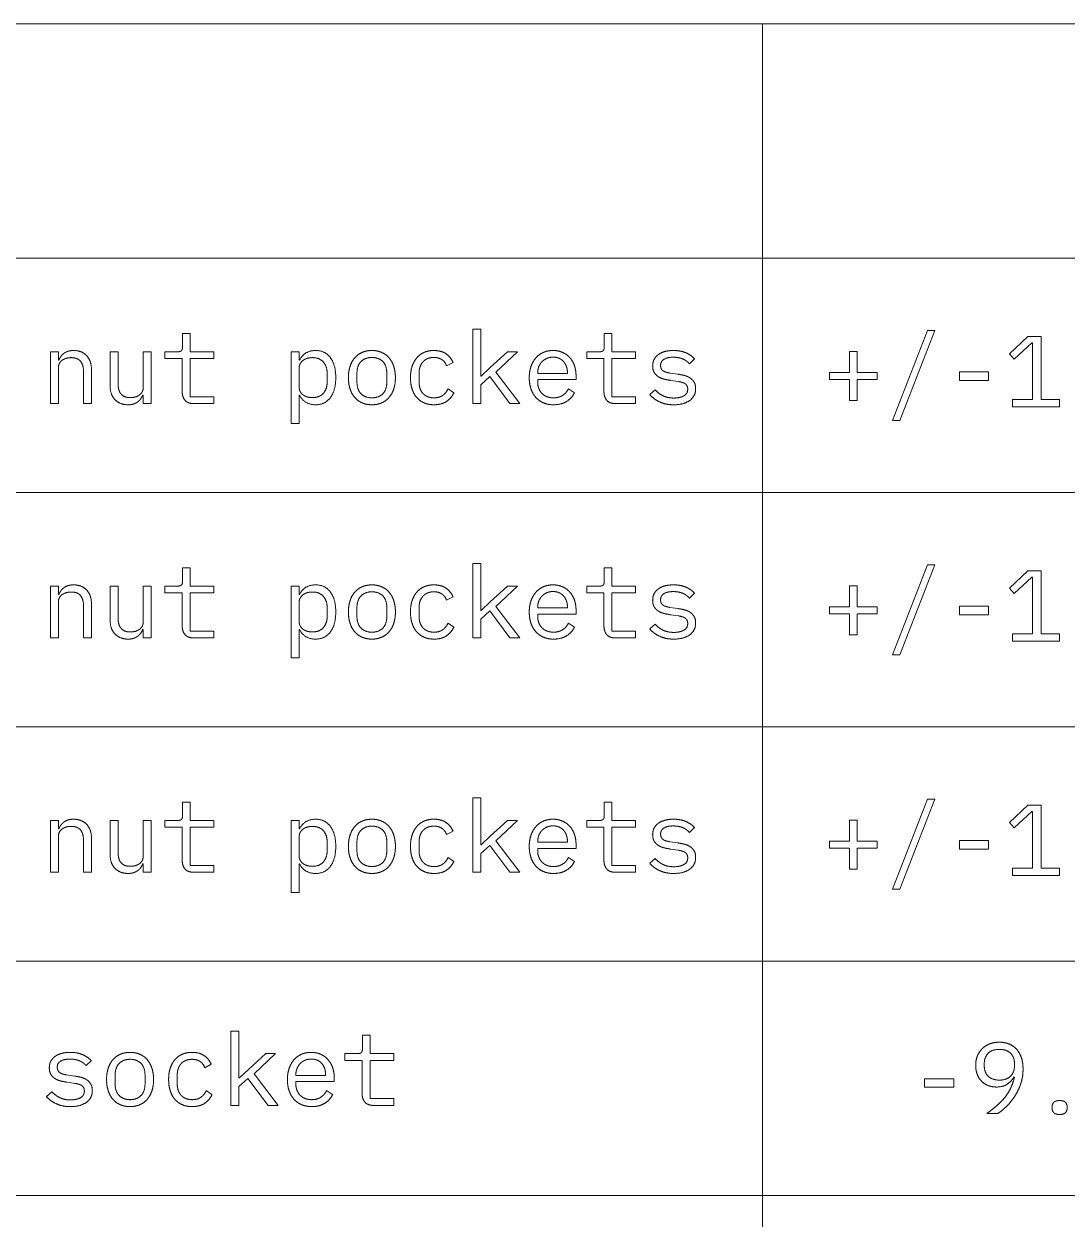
# Model space of a CAD drawing. Header units: millimetres. Extents: x 25 to 584, y 11 to 410.
# Drawn here: x 482.58 to 513.75, y 374.3 to 410 of the extents above; entities that cross this region are included whole.
import ezdxf

# ---------------------------------------------------------------- set-up
doc = ezdxf.new("R2010")
doc.units = ezdxf.units.MM
doc.layers.add('dims', color=7, linetype='Continuous', lineweight=5)

msp = doc.modelspace()

# ---------------------------------------------------------------- linework, layer by layer
at = {"layer": 'dims'}
for p, q in [((447.088, 410), (584, 410)), ((504.65, 340), (504.65, 410)), ((447.088, 403), (584, 403)), ((487.32, 400.754), (487.32, 400.349)), ((487.551, 400.754), (487.32, 400.754)), ((487.551, 400.208), (487.551, 400.754)), ((495.993, 400.88), (495.993, 398.66)), ((496.233, 400.88), (495.993, 400.88)), ((496.233, 399.479), (496.233, 400.88)), ((499.92, 400.754), (499.92, 400.349)), ((500.151, 400.754), (499.92, 400.754)), ((500.151, 400.208), (500.151, 400.754)), ((509.578, 400.847), (508.534, 398.153)), ((508.75, 398.153), (509.794, 400.847)), ((509.794, 400.847), (509.578, 400.847)), ((512.578, 400.661), (512.023, 400.142)), ((512.971, 400.661), (512.578, 400.661)), ((512.971, 398.786), (512.971, 400.661)), ((483.372, 400.208), (483.372, 398.66)), ((483.612, 400.208), (483.372, 400.208)), ((483.612, 399.956), (483.612, 400.208)), ((485.154, 400.208), (485.154, 399.215)), ((485.394, 400.208), (485.154, 400.208)), ((485.394, 399.257), (485.394, 400.208)), ((486.144, 400.208), (486.144, 399.134)), ((486.384, 400.208), (486.144, 400.208)), ((486.384, 398.66), (486.384, 400.208)), ((486.795, 400.208), (486.795, 400.004)), ((487.179, 400.208), (486.795, 400.208)), ((488.256, 400.208), (487.551, 400.208)), ((488.256, 400.004), (488.256, 400.208)), ((490.563, 400.208), (490.563, 398.06)), ((490.803, 400.208), (490.563, 400.208)), ((490.803, 399.956), (490.803, 400.208)), ((497.031, 400.208), (496.515, 399.734)), ((496.683, 399.602), (497.325, 400.208)), ((497.325, 400.208), (497.031, 400.208)), ((499.395, 400.208), (499.395, 400.004)), ((499.779, 400.208), (499.395, 400.208)), ((500.856, 400.208), (500.151, 400.208)), ((500.856, 400.004), (500.856, 400.208)), ((507.25, 400.211), (507.25, 399.584)), ((507.478, 400.211), (507.25, 400.211)), ((507.478, 399.584), (507.478, 400.211)), ((512.17, 399.983), (512.698, 400.475)), ((512.698, 400.475), (512.719, 400.475)), ((512.719, 400.475), (512.719, 398.786)), ((483.624, 399.956), (483.612, 399.956)), ((486.795, 400.004), (487.311, 400.004)), ((487.311, 400.004), (487.311, 399.014)), ((487.551, 400.004), (488.256, 400.004)), ((487.551, 398.864), (487.551, 400.004)), ((490.815, 399.956), (490.803, 399.956)), ((495.21, 399.785), (495.402, 399.887)), ((499.395, 400.004), (499.911, 400.004)), ((499.911, 400.004), (499.911, 399.014)), ((500.151, 400.004), (500.856, 400.004)), ((500.151, 398.864), (500.151, 400.004)), ((502.464, 399.848), (502.62, 399.995)), ((512.023, 400.142), (512.17, 399.983)), ((483.612, 398.66), (483.612, 399.734)), ((484.362, 399.611), (484.362, 398.66)), ((484.602, 398.66), (484.602, 399.653)), ((490.803, 399.155), (490.803, 399.713)), ((491.64, 399.566), (491.64, 399.302)), ((492.531, 399.323), (492.531, 399.545)), ((493.425, 399.545), (493.425, 399.323)), ((494.388, 399.302), (494.388, 399.566)), ((496.515, 399.734), (496.245, 399.479)), ((497.4, 398.66), (496.683, 399.602)), ((497.931, 399.554), (497.931, 399.575)), ((498.819, 399.554), (497.931, 399.554)), ((498.819, 399.587), (498.819, 399.554)), ((499.077, 399.374), (499.077, 399.488)), ((502.119, 399.536), (501.876, 399.572)), ((506.65, 399.584), (506.65, 399.38)), ((507.25, 399.584), (506.65, 399.584)), ((508.078, 399.584), (507.478, 399.584)), ((508.078, 399.38), (508.078, 399.584)), ((510.529, 399.605), (510.529, 399.353)), ((511.399, 399.605), (510.529, 399.605)), ((511.399, 399.353), (511.399, 399.605)), ((496.245, 399.479), (496.233, 399.479)), ((496.233, 399.221), (496.5, 399.464)), ((496.233, 398.66), (496.233, 399.221)), ((496.5, 399.464), (497.103, 398.66)), ((497.931, 399.374), (499.077, 399.374)), ((497.931, 399.302), (497.931, 399.374)), ((501.897, 399.353), (502.14, 399.317)), ((506.65, 399.38), (507.25, 399.38)), ((507.25, 399.38), (507.25, 398.753)), ((507.478, 399.38), (508.078, 399.38)), ((507.478, 398.753), (507.478, 399.38)), ((510.529, 399.353), (511.399, 399.353)), ((486.132, 398.912), (486.144, 398.912)), ((486.144, 398.912), (486.144, 398.66)), ((488.256, 398.864), (487.551, 398.864)), ((488.256, 398.66), (488.256, 398.864)), ((490.803, 398.912), (490.815, 398.912)), ((490.803, 398.06), (490.803, 398.912)), ((495.426, 398.984), (495.255, 399.101)), ((499.026, 398.981), (498.849, 399.101)), ((500.856, 398.864), (500.151, 398.864)), ((500.856, 398.66), (500.856, 398.864)), ((501.441, 399.068), (501.279, 398.927)), ((512.119, 398.786), (512.119, 398.567)), ((512.719, 398.786), (512.119, 398.786)), ((513.523, 398.786), (512.971, 398.786)), ((513.523, 398.567), (513.523, 398.786)), ((483.372, 398.66), (483.612, 398.66)), ((484.362, 398.66), (484.602, 398.66)), ((486.144, 398.66), (486.384, 398.66)), ((487.653, 398.66), (488.256, 398.66)), ((495.993, 398.66), (496.233, 398.66)), ((497.103, 398.66), (497.4, 398.66)), ((500.253, 398.66), (500.856, 398.66)), ((507.25, 398.753), (507.478, 398.753)), ((512.119, 398.567), (513.523, 398.567)), ((490.563, 398.06), (490.803, 398.06)), ((508.534, 398.153), (508.75, 398.153)), ((447.088, 396), (584, 396)), ((495.993, 393.88), (495.993, 391.66)), ((496.233, 393.88), (495.993, 393.88)), ((496.233, 392.479), (496.233, 393.88)), ((509.578, 393.847), (508.534, 391.153)), ((508.75, 391.153), (509.794, 393.847)), ((509.794, 393.847), (509.578, 393.847)), ((487.32, 393.754), (487.32, 393.349)), ((487.551, 393.754), (487.32, 393.754)), ((487.551, 393.208), (487.551, 393.754)), ((499.92, 393.754), (499.92, 393.349)), ((500.151, 393.754), (499.92, 393.754)), ((500.151, 393.208), (500.151, 393.754)), ((512.578, 393.661), (512.023, 393.142)), ((512.17, 392.983), (512.698, 393.475)), ((512.971, 393.661), (512.578, 393.661)), ((512.698, 393.475), (512.719, 393.475)), ((512.719, 393.475), (512.719, 391.786)), ((512.971, 391.786), (512.971, 393.661)), ((483.372, 393.208), (483.372, 391.66)), ((483.612, 393.208), (483.372, 393.208)), ((483.612, 392.956), (483.612, 393.208)), ((485.154, 393.208), (485.154, 392.215)), ((485.394, 393.208), (485.154, 393.208)), ((485.394, 392.257), (485.394, 393.208)), ((486.144, 393.208), (486.144, 392.134)), ((486.384, 393.208), (486.144, 393.208)), ((486.384, 391.66), (486.384, 393.208)), ((486.795, 393.208), (486.795, 393.004)), ((487.179, 393.208), (486.795, 393.208)), ((488.256, 393.208), (487.551, 393.208)), ((488.256, 393.004), (488.256, 393.208)), ((490.563, 393.208), (490.563, 391.06)), ((490.803, 393.208), (490.563, 393.208)), ((490.803, 392.956), (490.803, 393.208)), ((497.031, 393.208), (496.515, 392.734)), ((496.683, 392.602), (497.325, 393.208)), ((497.325, 393.208), (497.031, 393.208)), ((499.395, 393.208), (499.395, 393.004)), ((499.779, 393.208), (499.395, 393.208)), ((500.856, 393.208), (500.151, 393.208)), ((500.856, 393.004), (500.856, 393.208)), ((507.25, 393.211), (507.25, 392.584)), ((507.478, 393.211), (507.25, 393.211)), ((507.478, 392.584), (507.478, 393.211)), ((512.023, 393.142), (512.17, 392.983)), ((483.624, 392.956), (483.612, 392.956)), ((483.612, 391.66), (483.612, 392.734)), ((486.795, 393.004), (487.311, 393.004)), ((487.311, 393.004), (487.311, 392.014)), ((487.551, 393.004), (488.256, 393.004)), ((487.551, 391.864), (487.551, 393.004)), ((490.815, 392.956), (490.803, 392.956)), ((490.803, 392.155), (490.803, 392.713)), ((495.21, 392.785), (495.402, 392.887)), ((496.515, 392.734), (496.245, 392.479)), ((499.395, 393.004), (499.911, 393.004)), ((499.911, 393.004), (499.911, 392.014)), ((500.151, 393.004), (500.856, 393.004)), ((500.151, 391.864), (500.151, 393.004)), ((502.464, 392.848), (502.62, 392.995)), ((484.362, 392.611), (484.362, 391.66)), ((484.602, 391.66), (484.602, 392.653)), ((491.64, 392.566), (491.64, 392.302)), ((492.531, 392.323), (492.531, 392.545)), ((493.425, 392.545), (493.425, 392.323)), ((494.388, 392.302), (494.388, 392.566)), ((496.245, 392.479), (496.233, 392.479)), ((496.233, 392.221), (496.5, 392.464)), ((496.5, 392.464), (497.103, 391.66)), ((497.4, 391.66), (496.683, 392.602)), ((497.931, 392.554), (497.931, 392.575)), ((498.819, 392.554), (497.931, 392.554)), ((497.931, 392.374), (499.077, 392.374)), ((497.931, 392.302), (497.931, 392.374)), ((498.819, 392.587), (498.819, 392.554)), ((499.077, 392.374), (499.077, 392.488)), ((502.119, 392.536), (501.876, 392.572)), ((501.897, 392.353), (502.14, 392.317)), ((506.65, 392.584), (506.65, 392.38)), ((507.25, 392.584), (506.65, 392.584)), ((506.65, 392.38), (507.25, 392.38)), ((507.25, 392.38), (507.25, 391.753)), ((508.078, 392.584), (507.478, 392.584)), ((507.478, 392.38), (508.078, 392.38)), ((507.478, 391.753), (507.478, 392.38)), ((508.078, 392.38), (508.078, 392.584)), ((510.529, 392.605), (510.529, 392.353)), ((511.399, 392.605), (510.529, 392.605)), ((510.529, 392.353), (511.399, 392.353)), ((511.399, 392.353), (511.399, 392.605)), ((495.426, 391.984), (495.255, 392.101)), ((496.233, 391.66), (496.233, 392.221)), ((499.026, 391.981), (498.849, 392.101)), ((501.441, 392.068), (501.279, 391.927)), ((483.372, 391.66), (483.612, 391.66)), ((484.362, 391.66), (484.602, 391.66)), ((486.132, 391.912), (486.144, 391.912)), ((486.144, 391.912), (486.144, 391.66)), ((486.144, 391.66), (486.384, 391.66)), ((488.256, 391.864), (487.551, 391.864)), ((487.653, 391.66), (488.256, 391.66)), ((488.256, 391.66), (488.256, 391.864)), ((490.803, 391.912), (490.815, 391.912)), ((490.803, 391.06), (490.803, 391.912)), ((495.993, 391.66), (496.233, 391.66)), ((497.103, 391.66), (497.4, 391.66)), ((500.856, 391.864), (500.151, 391.864)), ((500.253, 391.66), (500.856, 391.66)), ((500.856, 391.66), (500.856, 391.864)), ((507.25, 391.753), (507.478, 391.753)), ((512.119, 391.786), (512.119, 391.567)), ((512.719, 391.786), (512.119, 391.786)), ((513.523, 391.786), (512.971, 391.786)), ((513.523, 391.567), (513.523, 391.786)), ((512.119, 391.567), (513.523, 391.567)), ((490.563, 391.06), (490.803, 391.06)), ((508.534, 391.153), (508.75, 391.153)), ((447.088, 389), (584, 389)), ((487.32, 386.754), (487.32, 386.349)), ((487.551, 386.754), (487.32, 386.754)), ((487.551, 386.208), (487.551, 386.754)), ((495.993, 386.88), (495.993, 384.66)), ((496.233, 386.88), (495.993, 386.88)), ((496.233, 385.479), (496.233, 386.88)), ((499.92, 386.754), (499.92, 386.349)), ((500.151, 386.754), (499.92, 386.754)), ((500.151, 386.208), (500.151, 386.754)), ((509.578, 386.847), (508.534, 384.153)), ((508.75, 384.153), (509.794, 386.847)), ((509.794, 386.847), (509.578, 386.847)), ((512.578, 386.661), (512.023, 386.142)), ((512.971, 386.661), (512.578, 386.661)), ((512.971, 384.786), (512.971, 386.661)), ((512.17, 385.983), (512.698, 386.475)), ((512.698, 386.475), (512.719, 386.475)), ((512.719, 386.475), (512.719, 384.786)), ((483.372, 386.208), (483.372, 384.66)), ((483.612, 386.208), (483.372, 386.208)), ((483.612, 385.956), (483.612, 386.208)), ((483.624, 385.956), (483.612, 385.956)), ((485.154, 386.208), (485.154, 385.215)), ((485.394, 386.208), (485.154, 386.208)), ((485.394, 385.257), (485.394, 386.208)), ((486.144, 386.208), (486.144, 385.134)), ((486.384, 386.208), (486.144, 386.208)), ((486.384, 384.66), (486.384, 386.208)), ((486.795, 386.208), (486.795, 386.004)), ((487.179, 386.208), (486.795, 386.208)), ((486.795, 386.004), (487.311, 386.004)), ((487.311, 386.004), (487.311, 385.014)), ((488.256, 386.208), (487.551, 386.208)), ((487.551, 386.004), (488.256, 386.004)), ((487.551, 384.864), (487.551, 386.004)), ((488.256, 386.004), (488.256, 386.208)), ((490.563, 386.208), (490.563, 384.06)), ((490.803, 386.208), (490.563, 386.208)), ((490.803, 385.956), (490.803, 386.208)), ((490.815, 385.956), (490.803, 385.956)), ((497.031, 386.208), (496.515, 385.734)), ((496.683, 385.602), (497.325, 386.208)), ((497.325, 386.208), (497.031, 386.208)), ((499.395, 386.208), (499.395, 386.004)), ((499.779, 386.208), (499.395, 386.208)), ((499.395, 386.004), (499.911, 386.004)), ((499.911, 386.004), (499.911, 385.014)), ((500.856, 386.208), (500.151, 386.208)), ((500.151, 386.004), (500.856, 386.004)), ((500.151, 384.864), (500.151, 386.004)), ((500.856, 386.004), (500.856, 386.208)), ((502.464, 385.848), (502.62, 385.995)), ((507.25, 386.211), (507.25, 385.584)), ((507.478, 386.211), (507.25, 386.211)), ((507.478, 385.584), (507.478, 386.211)), ((512.023, 386.142), (512.17, 385.983)), ((483.612, 384.66), (483.612, 385.734)), ((484.362, 385.611), (484.362, 384.66)), ((484.602, 384.66), (484.602, 385.653)), ((490.803, 385.155), (490.803, 385.713)), ((491.64, 385.566), (491.64, 385.302)), ((494.388, 385.302), (494.388, 385.566)), ((495.21, 385.785), (495.402, 385.887)), ((496.515, 385.734), (496.245, 385.479)), ((497.4, 384.66), (496.683, 385.602)), ((497.931, 385.554), (497.931, 385.575)), ((498.819, 385.587), (498.819, 385.554)), ((502.119, 385.536), (501.876, 385.572)), ((506.65, 385.584), (506.65, 385.38)), ((507.25, 385.584), (506.65, 385.584)), ((508.078, 385.584), (507.478, 385.584)), ((508.078, 385.38), (508.078, 385.584)), ((510.529, 385.605), (510.529, 385.353)), ((511.399, 385.605), (510.529, 385.605)), ((511.399, 385.353), (511.399, 385.605)), ((492.531, 385.323), (492.531, 385.545)), ((493.425, 385.545), (493.425, 385.323)), ((496.245, 385.479), (496.233, 385.479)), ((496.233, 385.221), (496.5, 385.464)), ((496.233, 384.66), (496.233, 385.221)), ((496.5, 385.464), (497.103, 384.66)), ((498.819, 385.554), (497.931, 385.554)), ((497.931, 385.374), (499.077, 385.374)), ((497.931, 385.302), (497.931, 385.374)), ((499.077, 385.374), (499.077, 385.488)), ((501.897, 385.353), (502.14, 385.317)), ((506.65, 385.38), (507.25, 385.38)), ((507.25, 385.38), (507.25, 384.753)), ((507.478, 385.38), (508.078, 385.38)), ((507.478, 384.753), (507.478, 385.38)), ((510.529, 385.353), (511.399, 385.353)), ((486.132, 384.912), (486.144, 384.912)), ((486.144, 384.912), (486.144, 384.66)), ((488.256, 384.864), (487.551, 384.864)), ((488.256, 384.66), (488.256, 384.864)), ((490.803, 384.912), (490.815, 384.912)), ((490.803, 384.06), (490.803, 384.912)), ((495.426, 384.984), (495.255, 385.101)), ((499.026, 384.981), (498.849, 385.101)), ((500.856, 384.864), (500.151, 384.864)), ((500.856, 384.66), (500.856, 384.864)), ((501.441, 385.068), (501.279, 384.927)), ((483.372, 384.66), (483.612, 384.66)), ((484.362, 384.66), (484.602, 384.66)), ((486.144, 384.66), (486.384, 384.66)), ((487.653, 384.66), (488.256, 384.66)), ((495.993, 384.66), (496.233, 384.66)), ((497.103, 384.66), (497.4, 384.66)), ((500.253, 384.66), (500.856, 384.66)), ((507.25, 384.753), (507.478, 384.753)), ((512.119, 384.786), (512.119, 384.567)), ((512.719, 384.786), (512.119, 384.786)), ((512.119, 384.567), (513.523, 384.567)), ((513.523, 384.786), (512.971, 384.786)), ((513.523, 384.567), (513.523, 384.786)), ((508.534, 384.153), (508.75, 384.153)), ((490.563, 384.06), (490.803, 384.06)), ((447.088, 382), (584, 382)), ((488.767, 379.916), (488.767, 377.696)), ((489.007, 379.916), (488.767, 379.916)), ((489.007, 378.515), (489.007, 379.916)), ((492.695, 379.79), (492.695, 379.385)), ((492.925, 379.79), (492.695, 379.79)), ((492.925, 379.244), (492.925, 379.79)), ((489.805, 379.244), (489.29, 378.77)), ((489.457, 378.638), (490.1, 379.244)), ((490.1, 379.244), (489.805, 379.244)), ((492.17, 379.244), (492.17, 379.04)), ((492.553, 379.244), (492.17, 379.244)), ((493.63, 379.244), (492.925, 379.244)), ((493.63, 379.04), (493.63, 379.244)), ((484.438, 378.884), (484.595, 379.031)), ((487.985, 378.821), (488.177, 378.923)), ((492.17, 379.04), (492.685, 379.04)), ((492.685, 379.04), (492.685, 378.05)), ((492.925, 379.04), (493.63, 379.04)), ((492.925, 377.9), (492.925, 379.04)), ((511.272, 378.899), (511.272, 378.923)), ((512.177, 378.923), (512.177, 378.899)), ((484.093, 378.572), (483.85, 378.608)), ((485.305, 378.359), (485.305, 378.581)), ((486.2, 378.581), (486.2, 378.359)), ((487.162, 378.338), (487.162, 378.602)), ((489.02, 378.515), (489.007, 378.515)), ((489.007, 378.257), (489.275, 378.5)), ((489.29, 378.77), (489.02, 378.515)), ((489.275, 378.5), (489.877, 377.696)), ((490.175, 377.696), (489.457, 378.638)), ((490.705, 378.59), (490.705, 378.611)), ((491.593, 378.59), (490.705, 378.59)), ((491.593, 378.623), (491.593, 378.59)), ((491.852, 378.41), (491.852, 378.524)), ((509.49, 378.491), (509.49, 378.239)), ((510.36, 378.491), (509.49, 378.491)), ((510.36, 378.239), (510.36, 378.491)), ((512.16, 378.545), (512.175, 378.539)), ((483.415, 378.104), (483.253, 377.963)), ((483.872, 378.389), (484.115, 378.353)), ((488.2, 378.02), (488.03, 378.137)), ((489.007, 377.696), (489.007, 378.257)), ((490.705, 378.41), (491.852, 378.41)), ((490.705, 378.338), (490.705, 378.41)), ((491.8, 378.017), (491.623, 378.137)), ((509.49, 378.239), (510.36, 378.239)), ((493.63, 377.9), (492.925, 377.9)), ((493.63, 377.696), (493.63, 377.9)), ((488.767, 377.696), (489.007, 377.696)), ((489.877, 377.696), (490.175, 377.696)), ((493.027, 377.696), (493.63, 377.696)), ((511.35, 377.453), (511.674, 377.453)), ((513.302, 377.66), (513.302, 377.606)), ((513.747, 377.606), (513.747, 377.66)), ((447.088, 375), (584, 375))]:
    msp.add_line(p, q, dxfattribs=at)
for points in [[(483.772, 400.157), (483.825, 400.196), (483.897, 400.22)], [(483.897, 400.22), (483.969, 400.244), (484.065, 400.244)], [(484.065, 400.244), (484.308, 400.244), (484.455, 400.09)], [(487.179, 400.208), (487.257, 400.208), (487.289, 400.239)], [(487.289, 400.239), (487.32, 400.271), (487.32, 400.349)], [(490.815, 399.956), (490.965, 400.244), (491.292, 400.244)], [(491.292, 400.244), (491.577, 400.244), (491.737, 400.031)], [(492.685, 400.187), (492.816, 400.244), (492.978, 400.244)], [(492.978, 400.244), (493.14, 400.244), (493.27, 400.187)], [(494.535, 400.187), (494.664, 400.244), (494.829, 400.244)], [(494.829, 400.244), (495.054, 400.244), (495.195, 400.145)], [(498.1, 400.187), (498.231, 400.244), (498.39, 400.244)], [(498.39, 400.244), (498.546, 400.244), (498.673, 400.187)], [(499.779, 400.208), (499.857, 400.208), (499.889, 400.239)], [(499.889, 400.239), (499.92, 400.271), (499.92, 400.349)], [(501.543, 400.129), (501.627, 400.187), (501.741, 400.216)], [(501.741, 400.216), (501.855, 400.244), (501.99, 400.244)], [(501.99, 400.244), (502.2, 400.244), (502.354, 400.178)], [(483.645, 399.866), (483.612, 399.809), (483.612, 399.734)], [(483.624, 399.956), (483.648, 400.013), (483.684, 400.065)], [(483.732, 399.959), (483.678, 399.923), (483.645, 399.866)], [(483.684, 400.065), (483.72, 400.118), (483.772, 400.157)], [(483.855, 400.013), (483.786, 399.995), (483.732, 399.959)], [(483.996, 400.031), (483.924, 400.031), (483.855, 400.013)], [(484.269, 399.928), (484.176, 400.031), (483.996, 400.031)], [(484.362, 399.611), (484.362, 399.824), (484.269, 399.928)], [(484.455, 400.09), (484.602, 399.935), (484.602, 399.653)], [(490.834, 399.849), (490.803, 399.791), (490.803, 399.713)], [(490.92, 399.949), (490.866, 399.908), (490.834, 399.849)], [(491.046, 400.01), (490.974, 399.989), (490.92, 399.949)], [(491.199, 400.031), (491.118, 400.031), (491.046, 400.01)], [(491.524, 399.903), (491.409, 400.031), (491.199, 400.031)], [(491.64, 399.566), (491.64, 399.776), (491.524, 399.903)], [(491.737, 400.031), (491.898, 399.818), (491.898, 399.434)], [(492.324, 399.767), (492.372, 399.917), (492.464, 400.024)], [(492.464, 400.024), (492.555, 400.13), (492.685, 400.187)], [(492.654, 399.917), (492.531, 399.797), (492.531, 399.545)], [(492.978, 400.037), (492.777, 400.037), (492.654, 399.917)], [(493.302, 399.917), (493.179, 400.037), (492.978, 400.037)], [(493.27, 400.187), (493.401, 400.13), (493.492, 400.024)], [(493.425, 399.545), (493.425, 399.797), (493.302, 399.917)], [(493.492, 400.024), (493.584, 399.917), (493.632, 399.767)], [(494.178, 399.767), (494.226, 399.917), (494.316, 400.024)], [(494.316, 400.024), (494.406, 400.13), (494.535, 400.187)], [(494.502, 399.905), (494.445, 399.842), (494.416, 399.755)], [(494.641, 400.003), (494.559, 399.968), (494.502, 399.905)], [(494.829, 400.037), (494.724, 400.037), (494.641, 400.003)], [(495.07, 399.971), (494.973, 400.037), (494.829, 400.037)], [(495.21, 399.785), (495.168, 399.905), (495.07, 399.971)], [(495.195, 400.145), (495.336, 400.046), (495.402, 399.887)], [(497.731, 399.767), (497.784, 399.917), (497.877, 400.024)], [(497.877, 400.024), (497.97, 400.13), (498.1, 400.187)], [(498.061, 399.911), (498, 399.848), (497.965, 399.763)], [(498.207, 400.01), (498.123, 399.974), (498.061, 399.911)], [(498.39, 400.046), (498.291, 400.046), (498.207, 400.01)], [(498.565, 400.013), (498.486, 400.046), (498.39, 400.046)], [(498.7, 399.919), (498.645, 399.98), (498.565, 400.013)], [(498.673, 400.187), (498.801, 400.13), (498.891, 400.03)], [(498.787, 399.773), (498.756, 399.857), (498.7, 399.919)], [(498.891, 400.03), (498.981, 399.929), (499.029, 399.791)], [(501.366, 399.782), (501.366, 399.899), (501.412, 399.985)], [(501.412, 399.985), (501.459, 400.07), (501.543, 400.129)], [(501.7, 399.98), (501.603, 399.917), (501.603, 399.797)], [(501.981, 400.043), (501.798, 400.043), (501.7, 399.98)], [(502.161, 400.025), (502.083, 400.043), (501.981, 400.043)], [(502.297, 399.979), (502.239, 400.007), (502.161, 400.025)], [(502.396, 399.915), (502.356, 399.95), (502.297, 399.979)], [(502.354, 400.178), (502.509, 400.112), (502.62, 399.995)], [(502.464, 399.848), (502.437, 399.881), (502.396, 399.915)], [(492.276, 399.434), (492.276, 399.617), (492.324, 399.767)], [(493.632, 399.767), (493.68, 399.617), (493.68, 399.434)], [(494.13, 399.434), (494.13, 399.617), (494.178, 399.767)], [(494.416, 399.755), (494.388, 399.668), (494.388, 399.566)], [(497.679, 399.431), (497.679, 399.617), (497.731, 399.767)], [(497.965, 399.763), (497.931, 399.677), (497.931, 399.575)], [(498.819, 399.587), (498.819, 399.689), (498.787, 399.773)], [(499.029, 399.791), (499.077, 399.653), (499.077, 399.488)], [(501.418, 399.578), (501.366, 399.656), (501.366, 399.782)], [(501.549, 399.454), (501.471, 399.5), (501.418, 399.578)], [(501.603, 399.797), (501.603, 399.737), (501.625, 399.696)], [(501.625, 399.696), (501.648, 399.656), (501.687, 399.632)], [(501.687, 399.632), (501.726, 399.608), (501.775, 399.594)], [(501.775, 399.594), (501.825, 399.581), (501.876, 399.572)], [(502.119, 399.536), (502.203, 399.524), (502.296, 399.503)], [(502.296, 399.503), (502.389, 399.482), (502.467, 399.436)], [(485.301, 398.779), (485.154, 398.933), (485.154, 399.215)], [(485.394, 399.257), (485.394, 399.044), (485.487, 398.941)], [(486.111, 399), (486.144, 399.056), (486.144, 399.134)], [(490.803, 399.155), (490.803, 399.077), (490.834, 399.019)], [(491.524, 398.965), (491.64, 399.092), (491.64, 399.302)], [(491.898, 399.434), (491.898, 399.05), (491.737, 398.837)], [(492.324, 399.099), (492.276, 399.248), (492.276, 399.434)], [(492.531, 399.323), (492.531, 399.071), (492.654, 398.951)], [(493.302, 398.951), (493.425, 399.071), (493.425, 399.323)], [(493.68, 399.434), (493.68, 399.248), (493.632, 399.099)], [(494.176, 399.101), (494.13, 399.251), (494.13, 399.434)], [(494.388, 399.302), (494.388, 399.2), (494.416, 399.113)], [(497.73, 399.099), (497.679, 399.248), (497.679, 399.431)], [(497.931, 399.302), (497.931, 399.2), (497.964, 399.113)], [(501.721, 399.386), (501.627, 399.407), (501.549, 399.454)], [(501.897, 399.353), (501.816, 399.365), (501.721, 399.386)], [(502.242, 399.294), (502.194, 399.308), (502.14, 399.317)], [(502.329, 399.257), (502.29, 399.281), (502.242, 399.294)], [(502.39, 399.193), (502.368, 399.233), (502.329, 399.257)], [(502.413, 399.092), (502.413, 399.152), (502.39, 399.193)], [(502.467, 399.436), (502.545, 399.389), (502.597, 399.311)], [(502.597, 399.311), (502.65, 399.233), (502.65, 399.107)], [(485.691, 398.624), (485.448, 398.624), (485.301, 398.779)], [(485.487, 398.941), (485.58, 398.837), (485.76, 398.837)], [(485.76, 398.837), (485.832, 398.837), (485.901, 398.855)], [(485.901, 398.855), (485.97, 398.873), (486.024, 398.909)], [(486.072, 398.803), (486.036, 398.75), (485.983, 398.711)], [(486.024, 398.909), (486.078, 398.945), (486.111, 399)], [(486.132, 398.912), (486.108, 398.855), (486.072, 398.803)], [(487.393, 398.759), (487.311, 398.858), (487.311, 399.014)], [(491.292, 398.624), (490.965, 398.624), (490.815, 398.912)], [(490.834, 399.019), (490.866, 398.96), (490.92, 398.92)], [(490.92, 398.92), (490.974, 398.879), (491.046, 398.858)], [(491.046, 398.858), (491.118, 398.837), (491.199, 398.837)], [(491.199, 398.837), (491.409, 398.837), (491.524, 398.965)], [(491.737, 398.837), (491.577, 398.624), (491.292, 398.624)], [(492.464, 398.844), (492.372, 398.951), (492.324, 399.099)], [(492.685, 398.681), (492.555, 398.738), (492.464, 398.844)], [(492.654, 398.951), (492.777, 398.831), (492.978, 398.831)], [(492.978, 398.831), (493.179, 398.831), (493.302, 398.951)], [(493.492, 398.844), (493.401, 398.738), (493.27, 398.681)], [(493.632, 399.099), (493.584, 398.951), (493.492, 398.844)], [(494.313, 398.846), (494.223, 398.951), (494.176, 399.101)], [(494.533, 398.683), (494.403, 398.741), (494.313, 398.846)], [(494.416, 399.113), (494.445, 399.026), (494.502, 398.963)], [(494.502, 398.963), (494.559, 398.9), (494.643, 398.865)], [(494.643, 398.865), (494.727, 398.831), (494.835, 398.831)], [(494.835, 398.831), (494.991, 398.831), (495.093, 398.903)], [(495.093, 398.903), (495.195, 398.975), (495.255, 399.101)], [(495.426, 398.984), (495.357, 398.828), (495.211, 398.726)], [(497.875, 398.844), (497.781, 398.951), (497.73, 399.099)], [(498.104, 398.681), (497.97, 398.738), (497.875, 398.844)], [(497.964, 399.113), (497.997, 399.026), (498.059, 398.963)], [(498.059, 398.963), (498.12, 398.9), (498.209, 398.865)], [(498.209, 398.865), (498.297, 398.831), (498.405, 398.831)], [(498.405, 398.831), (498.561, 398.831), (498.675, 398.903)], [(498.675, 398.903), (498.789, 398.975), (498.849, 399.101)], [(499.026, 398.981), (498.957, 398.825), (498.796, 398.725)], [(499.993, 398.759), (499.911, 398.858), (499.911, 399.014)], [(501.577, 398.707), (501.402, 398.789), (501.279, 398.927)], [(501.441, 399.068), (501.552, 398.951), (501.684, 398.888)], [(501.684, 398.888), (501.816, 398.825), (502.002, 398.825)], [(502.002, 398.825), (502.182, 398.825), (502.297, 398.89)], [(502.297, 398.89), (502.413, 398.954), (502.413, 399.092)], [(502.65, 399.107), (502.65, 398.876), (502.471, 398.75)], [(485.859, 398.648), (485.787, 398.624), (485.691, 398.624)], [(485.983, 398.711), (485.931, 398.672), (485.859, 398.648)], [(487.653, 398.66), (487.476, 398.66), (487.393, 398.759)], [(492.978, 398.624), (492.816, 398.624), (492.685, 398.681)], [(493.27, 398.681), (493.14, 398.624), (492.978, 398.624)], [(494.832, 398.624), (494.664, 398.624), (494.533, 398.683)], [(495.211, 398.726), (495.066, 398.624), (494.832, 398.624)], [(498.405, 398.624), (498.237, 398.624), (498.104, 398.681)], [(498.796, 398.725), (498.636, 398.624), (498.405, 398.624)], [(500.253, 398.66), (500.076, 398.66), (499.993, 398.759)], [(501.996, 398.624), (501.753, 398.624), (501.577, 398.707)], [(502.471, 398.75), (502.293, 398.624), (501.996, 398.624)], [(483.624, 392.956), (483.648, 393.013), (483.684, 393.065)], [(483.684, 393.065), (483.72, 393.118), (483.772, 393.157)], [(483.772, 393.157), (483.825, 393.196), (483.897, 393.22)], [(483.897, 393.22), (483.969, 393.244), (484.065, 393.244)], [(484.065, 393.244), (484.308, 393.244), (484.455, 393.09)], [(484.455, 393.09), (484.602, 392.935), (484.602, 392.653)], [(487.179, 393.208), (487.257, 393.208), (487.289, 393.239)], [(487.289, 393.239), (487.32, 393.271), (487.32, 393.349)], [(490.815, 392.956), (490.965, 393.244), (491.292, 393.244)], [(491.292, 393.244), (491.577, 393.244), (491.737, 393.031)], [(492.464, 393.024), (492.555, 393.13), (492.685, 393.187)], [(492.685, 393.187), (492.816, 393.244), (492.978, 393.244)], [(492.978, 393.244), (493.14, 393.244), (493.27, 393.187)], [(493.27, 393.187), (493.401, 393.13), (493.492, 393.024)], [(494.316, 393.024), (494.406, 393.13), (494.535, 393.187)], [(494.535, 393.187), (494.664, 393.244), (494.829, 393.244)], [(494.829, 393.244), (495.054, 393.244), (495.195, 393.145)], [(495.195, 393.145), (495.336, 393.046), (495.402, 392.887)], [(497.877, 393.024), (497.97, 393.13), (498.1, 393.187)], [(498.1, 393.187), (498.231, 393.244), (498.39, 393.244)], [(498.39, 393.244), (498.546, 393.244), (498.673, 393.187)], [(498.673, 393.187), (498.801, 393.13), (498.891, 393.03)], [(499.779, 393.208), (499.857, 393.208), (499.889, 393.239)], [(499.889, 393.239), (499.92, 393.271), (499.92, 393.349)], [(501.412, 392.985), (501.459, 393.07), (501.543, 393.129)], [(501.543, 393.129), (501.627, 393.187), (501.741, 393.216)], [(501.741, 393.216), (501.855, 393.244), (501.99, 393.244)], [(501.99, 393.244), (502.2, 393.244), (502.354, 393.178)], [(502.354, 393.178), (502.509, 393.112), (502.62, 392.995)], [(483.645, 392.866), (483.612, 392.809), (483.612, 392.734)], [(483.732, 392.959), (483.678, 392.923), (483.645, 392.866)], [(483.855, 393.013), (483.786, 392.995), (483.732, 392.959)], [(483.996, 393.031), (483.924, 393.031), (483.855, 393.013)], [(484.269, 392.928), (484.176, 393.031), (483.996, 393.031)], [(484.362, 392.611), (484.362, 392.824), (484.269, 392.928)], [(490.834, 392.849), (490.803, 392.791), (490.803, 392.713)], [(490.92, 392.949), (490.866, 392.908), (490.834, 392.849)], [(491.046, 393.01), (490.974, 392.989), (490.92, 392.949)], [(491.199, 393.031), (491.118, 393.031), (491.046, 393.01)], [(491.524, 392.903), (491.409, 393.031), (491.199, 393.031)], [(491.64, 392.566), (491.64, 392.776), (491.524, 392.903)], [(491.737, 393.031), (491.898, 392.818), (491.898, 392.434)], [(492.276, 392.434), (492.276, 392.617), (492.324, 392.767)], [(492.324, 392.767), (492.372, 392.917), (492.464, 393.024)], [(492.654, 392.917), (492.531, 392.797), (492.531, 392.545)], [(492.978, 393.037), (492.777, 393.037), (492.654, 392.917)], [(493.302, 392.917), (493.179, 393.037), (492.978, 393.037)], [(493.425, 392.545), (493.425, 392.797), (493.302, 392.917)], [(493.492, 393.024), (493.584, 392.917), (493.632, 392.767)], [(493.632, 392.767), (493.68, 392.617), (493.68, 392.434)], [(494.13, 392.434), (494.13, 392.617), (494.178, 392.767)], [(494.178, 392.767), (494.226, 392.917), (494.316, 393.024)], [(494.416, 392.755), (494.388, 392.668), (494.388, 392.566)], [(494.502, 392.905), (494.445, 392.842), (494.416, 392.755)], [(494.641, 393.003), (494.559, 392.968), (494.502, 392.905)], [(494.829, 393.037), (494.724, 393.037), (494.641, 393.003)], [(495.07, 392.971), (494.973, 393.037), (494.829, 393.037)], [(495.21, 392.785), (495.168, 392.905), (495.07, 392.971)], [(497.679, 392.431), (497.679, 392.617), (497.731, 392.767)], [(497.731, 392.767), (497.784, 392.917), (497.877, 393.024)], [(497.965, 392.763), (497.931, 392.677), (497.931, 392.575)], [(498.061, 392.911), (498, 392.848), (497.965, 392.763)], [(498.207, 393.01), (498.123, 392.974), (498.061, 392.911)], [(498.39, 393.046), (498.291, 393.046), (498.207, 393.01)], [(498.565, 393.013), (498.486, 393.046), (498.39, 393.046)], [(498.7, 392.919), (498.645, 392.98), (498.565, 393.013)], [(498.787, 392.773), (498.756, 392.857), (498.7, 392.919)], [(498.819, 392.587), (498.819, 392.689), (498.787, 392.773)], [(498.891, 393.03), (498.981, 392.929), (499.029, 392.791)], [(499.029, 392.791), (499.077, 392.653), (499.077, 392.488)], [(501.366, 392.782), (501.366, 392.899), (501.412, 392.985)], [(501.418, 392.578), (501.366, 392.656), (501.366, 392.782)], [(501.7, 392.98), (501.603, 392.917), (501.603, 392.797)], [(501.603, 392.797), (501.603, 392.737), (501.625, 392.696)], [(501.981, 393.043), (501.798, 393.043), (501.7, 392.98)], [(502.161, 393.025), (502.083, 393.043), (501.981, 393.043)], [(502.297, 392.979), (502.239, 393.007), (502.161, 393.025)], [(502.396, 392.915), (502.356, 392.95), (502.297, 392.979)], [(502.464, 392.848), (502.437, 392.881), (502.396, 392.915)], [(491.898, 392.434), (491.898, 392.05), (491.737, 391.837)], [(492.324, 392.099), (492.276, 392.248), (492.276, 392.434)], [(493.68, 392.434), (493.68, 392.248), (493.632, 392.099)], [(494.176, 392.101), (494.13, 392.251), (494.13, 392.434)], [(497.73, 392.099), (497.679, 392.248), (497.679, 392.431)], [(501.549, 392.454), (501.471, 392.5), (501.418, 392.578)], [(501.721, 392.386), (501.627, 392.407), (501.549, 392.454)], [(501.625, 392.696), (501.648, 392.656), (501.687, 392.632)], [(501.687, 392.632), (501.726, 392.608), (501.775, 392.594)], [(501.897, 392.353), (501.816, 392.365), (501.721, 392.386)], [(501.775, 392.594), (501.825, 392.581), (501.876, 392.572)], [(502.119, 392.536), (502.203, 392.524), (502.296, 392.503)], [(502.296, 392.503), (502.389, 392.482), (502.467, 392.436)], [(502.467, 392.436), (502.545, 392.389), (502.597, 392.311)], [(485.301, 391.779), (485.154, 391.933), (485.154, 392.215)], [(485.394, 392.257), (485.394, 392.044), (485.487, 391.941)], [(486.024, 391.909), (486.078, 391.945), (486.111, 392)], [(486.111, 392), (486.144, 392.056), (486.144, 392.134)], [(487.393, 391.759), (487.311, 391.858), (487.311, 392.014)], [(490.803, 392.155), (490.803, 392.077), (490.834, 392.019)], [(490.834, 392.019), (490.866, 391.96), (490.92, 391.92)], [(491.524, 391.965), (491.64, 392.092), (491.64, 392.302)], [(492.464, 391.844), (492.372, 391.951), (492.324, 392.099)], [(492.531, 392.323), (492.531, 392.071), (492.654, 391.951)], [(493.302, 391.951), (493.425, 392.071), (493.425, 392.323)], [(493.632, 392.099), (493.584, 391.951), (493.492, 391.844)], [(494.313, 391.846), (494.223, 391.951), (494.176, 392.101)], [(494.388, 392.302), (494.388, 392.2), (494.416, 392.113)], [(494.416, 392.113), (494.445, 392.026), (494.502, 391.963)], [(495.093, 391.903), (495.195, 391.975), (495.255, 392.101)], [(497.875, 391.844), (497.781, 391.951), (497.73, 392.099)], [(497.931, 392.302), (497.931, 392.2), (497.964, 392.113)], [(497.964, 392.113), (497.997, 392.026), (498.059, 391.963)], [(498.675, 391.903), (498.789, 391.975), (498.849, 392.101)], [(499.993, 391.759), (499.911, 391.858), (499.911, 392.014)], [(501.441, 392.068), (501.552, 391.951), (501.684, 391.888)], [(502.242, 392.294), (502.194, 392.308), (502.14, 392.317)], [(502.329, 392.257), (502.29, 392.281), (502.242, 392.294)], [(502.297, 391.89), (502.413, 391.954), (502.413, 392.092)], [(502.39, 392.193), (502.368, 392.233), (502.329, 392.257)], [(502.413, 392.092), (502.413, 392.152), (502.39, 392.193)], [(502.65, 392.107), (502.65, 391.876), (502.471, 391.75)], [(502.597, 392.311), (502.65, 392.233), (502.65, 392.107)], [(485.691, 391.624), (485.448, 391.624), (485.301, 391.779)], [(485.487, 391.941), (485.58, 391.837), (485.76, 391.837)], [(485.859, 391.648), (485.787, 391.624), (485.691, 391.624)], [(485.76, 391.837), (485.832, 391.837), (485.901, 391.855)], [(485.983, 391.711), (485.931, 391.672), (485.859, 391.648)], [(485.901, 391.855), (485.97, 391.873), (486.024, 391.909)], [(486.072, 391.803), (486.036, 391.75), (485.983, 391.711)], [(486.132, 391.912), (486.108, 391.855), (486.072, 391.803)], [(487.653, 391.66), (487.476, 391.66), (487.393, 391.759)], [(491.292, 391.624), (490.965, 391.624), (490.815, 391.912)], [(490.92, 391.92), (490.974, 391.879), (491.046, 391.858)], [(491.046, 391.858), (491.118, 391.837), (491.199, 391.837)], [(491.199, 391.837), (491.409, 391.837), (491.524, 391.965)], [(491.737, 391.837), (491.577, 391.624), (491.292, 391.624)], [(492.685, 391.681), (492.555, 391.738), (492.464, 391.844)], [(492.654, 391.951), (492.777, 391.831), (492.978, 391.831)], [(492.978, 391.624), (492.816, 391.624), (492.685, 391.681)], [(492.978, 391.831), (493.179, 391.831), (493.302, 391.951)], [(493.27, 391.681), (493.14, 391.624), (492.978, 391.624)], [(493.492, 391.844), (493.401, 391.738), (493.27, 391.681)], [(494.533, 391.683), (494.403, 391.741), (494.313, 391.846)], [(494.502, 391.963), (494.559, 391.9), (494.643, 391.865)], [(494.832, 391.624), (494.664, 391.624), (494.533, 391.683)], [(494.643, 391.865), (494.727, 391.831), (494.835, 391.831)], [(495.211, 391.726), (495.066, 391.624), (494.832, 391.624)], [(494.835, 391.831), (494.991, 391.831), (495.093, 391.903)], [(495.426, 391.984), (495.357, 391.828), (495.211, 391.726)], [(498.104, 391.681), (497.97, 391.738), (497.875, 391.844)], [(498.059, 391.963), (498.12, 391.9), (498.209, 391.865)], [(498.405, 391.624), (498.237, 391.624), (498.104, 391.681)], [(498.209, 391.865), (498.297, 391.831), (498.405, 391.831)], [(498.405, 391.831), (498.561, 391.831), (498.675, 391.903)], [(498.796, 391.725), (498.636, 391.624), (498.405, 391.624)], [(499.026, 391.981), (498.957, 391.825), (498.796, 391.725)], [(500.253, 391.66), (500.076, 391.66), (499.993, 391.759)], [(501.577, 391.707), (501.402, 391.789), (501.279, 391.927)], [(501.996, 391.624), (501.753, 391.624), (501.577, 391.707)], [(501.684, 391.888), (501.816, 391.825), (502.002, 391.825)], [(502.471, 391.75), (502.293, 391.624), (501.996, 391.624)], [(502.002, 391.825), (502.182, 391.825), (502.297, 391.89)], [(487.289, 386.239), (487.32, 386.271), (487.32, 386.349)], [(499.889, 386.239), (499.92, 386.271), (499.92, 386.349)], [(483.624, 385.956), (483.648, 386.013), (483.684, 386.065)], [(483.732, 385.959), (483.678, 385.923), (483.645, 385.866)], [(483.684, 386.065), (483.72, 386.118), (483.772, 386.157)], [(483.855, 386.013), (483.786, 385.995), (483.732, 385.959)], [(483.772, 386.157), (483.825, 386.196), (483.897, 386.22)], [(483.996, 386.031), (483.924, 386.031), (483.855, 386.013)], [(483.897, 386.22), (483.969, 386.244), (484.065, 386.244)], [(484.269, 385.928), (484.176, 386.031), (483.996, 386.031)], [(484.065, 386.244), (484.308, 386.244), (484.455, 386.09)], [(484.362, 385.611), (484.362, 385.824), (484.269, 385.928)], [(484.455, 386.09), (484.602, 385.935), (484.602, 385.653)], [(487.179, 386.208), (487.257, 386.208), (487.289, 386.239)], [(490.815, 385.956), (490.965, 386.244), (491.292, 386.244)], [(490.92, 385.949), (490.866, 385.908), (490.834, 385.849)], [(491.046, 386.01), (490.974, 385.989), (490.92, 385.949)], [(491.199, 386.031), (491.118, 386.031), (491.046, 386.01)], [(491.524, 385.903), (491.409, 386.031), (491.199, 386.031)], [(491.292, 386.244), (491.577, 386.244), (491.737, 386.031)], [(491.737, 386.031), (491.898, 385.818), (491.898, 385.434)], [(492.324, 385.767), (492.372, 385.917), (492.464, 386.024)], [(492.464, 386.024), (492.555, 386.13), (492.685, 386.187)], [(492.654, 385.917), (492.531, 385.797), (492.531, 385.545)], [(492.978, 386.037), (492.777, 386.037), (492.654, 385.917)], [(492.685, 386.187), (492.816, 386.244), (492.978, 386.244)], [(492.978, 386.244), (493.14, 386.244), (493.27, 386.187)], [(493.302, 385.917), (493.179, 386.037), (492.978, 386.037)], [(493.27, 386.187), (493.401, 386.13), (493.492, 386.024)], [(493.425, 385.545), (493.425, 385.797), (493.302, 385.917)], [(493.492, 386.024), (493.584, 385.917), (493.632, 385.767)], [(494.178, 385.767), (494.226, 385.917), (494.316, 386.024)], [(494.316, 386.024), (494.406, 386.13), (494.535, 386.187)], [(494.641, 386.003), (494.559, 385.968), (494.502, 385.905)], [(494.535, 386.187), (494.664, 386.244), (494.829, 386.244)], [(494.829, 386.037), (494.724, 386.037), (494.641, 386.003)], [(494.829, 386.244), (495.054, 386.244), (495.195, 386.145)], [(495.07, 385.971), (494.973, 386.037), (494.829, 386.037)], [(495.21, 385.785), (495.168, 385.905), (495.07, 385.971)], [(495.195, 386.145), (495.336, 386.046), (495.402, 385.887)], [(497.731, 385.767), (497.784, 385.917), (497.877, 386.024)], [(497.877, 386.024), (497.97, 386.13), (498.1, 386.187)], [(498.207, 386.01), (498.123, 385.974), (498.061, 385.911)], [(498.1, 386.187), (498.231, 386.244), (498.39, 386.244)], [(498.39, 386.046), (498.291, 386.046), (498.207, 386.01)], [(498.39, 386.244), (498.546, 386.244), (498.673, 386.187)], [(498.565, 386.013), (498.486, 386.046), (498.39, 386.046)], [(498.7, 385.919), (498.645, 385.98), (498.565, 386.013)], [(498.673, 386.187), (498.801, 386.13), (498.891, 386.03)], [(498.787, 385.773), (498.756, 385.857), (498.7, 385.919)], [(498.891, 386.03), (498.981, 385.929), (499.029, 385.791)], [(499.779, 386.208), (499.857, 386.208), (499.889, 386.239)], [(501.366, 385.782), (501.366, 385.899), (501.412, 385.985)], [(501.412, 385.985), (501.459, 386.07), (501.543, 386.129)], [(501.543, 386.129), (501.627, 386.187), (501.741, 386.216)], [(501.7, 385.98), (501.603, 385.917), (501.603, 385.797)], [(501.981, 386.043), (501.798, 386.043), (501.7, 385.98)], [(501.741, 386.216), (501.855, 386.244), (501.99, 386.244)], [(502.161, 386.025), (502.083, 386.043), (501.981, 386.043)], [(501.99, 386.244), (502.2, 386.244), (502.354, 386.178)], [(502.297, 385.979), (502.239, 386.007), (502.161, 386.025)], [(502.396, 385.915), (502.356, 385.95), (502.297, 385.979)], [(502.354, 386.178), (502.509, 386.112), (502.62, 385.995)], [(483.645, 385.866), (483.612, 385.809), (483.612, 385.734)], [(490.834, 385.849), (490.803, 385.791), (490.803, 385.713)], [(491.64, 385.566), (491.64, 385.776), (491.524, 385.903)], [(492.276, 385.434), (492.276, 385.617), (492.324, 385.767)], [(493.632, 385.767), (493.68, 385.617), (493.68, 385.434)], [(494.13, 385.434), (494.13, 385.617), (494.178, 385.767)], [(494.416, 385.755), (494.388, 385.668), (494.388, 385.566)], [(494.502, 385.905), (494.445, 385.842), (494.416, 385.755)], [(497.679, 385.431), (497.679, 385.617), (497.731, 385.767)], [(497.965, 385.763), (497.931, 385.677), (497.931, 385.575)], [(498.061, 385.911), (498, 385.848), (497.965, 385.763)], [(498.819, 385.587), (498.819, 385.689), (498.787, 385.773)], [(499.029, 385.791), (499.077, 385.653), (499.077, 385.488)], [(501.418, 385.578), (501.366, 385.656), (501.366, 385.782)], [(501.549, 385.454), (501.471, 385.5), (501.418, 385.578)], [(501.603, 385.797), (501.603, 385.737), (501.625, 385.696)], [(501.625, 385.696), (501.648, 385.656), (501.687, 385.632)], [(501.687, 385.632), (501.726, 385.608), (501.775, 385.594)], [(501.775, 385.594), (501.825, 385.581), (501.876, 385.572)], [(502.464, 385.848), (502.437, 385.881), (502.396, 385.915)], [(485.301, 384.779), (485.154, 384.933), (485.154, 385.215)], [(485.394, 385.257), (485.394, 385.044), (485.487, 384.941)], [(491.524, 384.965), (491.64, 385.092), (491.64, 385.302)], [(491.898, 385.434), (491.898, 385.05), (491.737, 384.837)], [(492.324, 385.099), (492.276, 385.248), (492.276, 385.434)], [(492.531, 385.323), (492.531, 385.071), (492.654, 384.951)], [(493.302, 384.951), (493.425, 385.071), (493.425, 385.323)], [(493.68, 385.434), (493.68, 385.248), (493.632, 385.099)], [(494.176, 385.101), (494.13, 385.251), (494.13, 385.434)], [(494.388, 385.302), (494.388, 385.2), (494.416, 385.113)], [(497.73, 385.099), (497.679, 385.248), (497.679, 385.431)], [(497.931, 385.302), (497.931, 385.2), (497.964, 385.113)], [(501.721, 385.386), (501.627, 385.407), (501.549, 385.454)], [(501.897, 385.353), (501.816, 385.365), (501.721, 385.386)], [(502.119, 385.536), (502.203, 385.524), (502.296, 385.503)], [(502.242, 385.294), (502.194, 385.308), (502.14, 385.317)], [(502.329, 385.257), (502.29, 385.281), (502.242, 385.294)], [(502.296, 385.503), (502.389, 385.482), (502.467, 385.436)], [(502.39, 385.193), (502.368, 385.233), (502.329, 385.257)], [(502.467, 385.436), (502.545, 385.389), (502.597, 385.311)], [(502.597, 385.311), (502.65, 385.233), (502.65, 385.107)], [(485.487, 384.941), (485.58, 384.837), (485.76, 384.837)], [(485.76, 384.837), (485.832, 384.837), (485.901, 384.855)], [(485.901, 384.855), (485.97, 384.873), (486.024, 384.909)], [(486.024, 384.909), (486.078, 384.945), (486.111, 385)], [(486.132, 384.912), (486.108, 384.855), (486.072, 384.803)], [(486.111, 385), (486.144, 385.056), (486.144, 385.134)], [(487.393, 384.759), (487.311, 384.858), (487.311, 385.014)], [(490.803, 385.155), (490.803, 385.077), (490.834, 385.019)], [(491.292, 384.624), (490.965, 384.624), (490.815, 384.912)], [(490.834, 385.019), (490.866, 384.96), (490.92, 384.92)], [(490.92, 384.92), (490.974, 384.879), (491.046, 384.858)], [(491.046, 384.858), (491.118, 384.837), (491.199, 384.837)], [(491.199, 384.837), (491.409, 384.837), (491.524, 384.965)], [(492.464, 384.844), (492.372, 384.951), (492.324, 385.099)], [(492.654, 384.951), (492.777, 384.831), (492.978, 384.831)], [(492.978, 384.831), (493.179, 384.831), (493.302, 384.951)], [(493.632, 385.099), (493.584, 384.951), (493.492, 384.844)], [(494.313, 384.846), (494.223, 384.951), (494.176, 385.101)], [(494.416, 385.113), (494.445, 385.026), (494.502, 384.963)], [(494.502, 384.963), (494.559, 384.9), (494.643, 384.865)], [(494.643, 384.865), (494.727, 384.831), (494.835, 384.831)], [(494.835, 384.831), (494.991, 384.831), (495.093, 384.903)], [(495.093, 384.903), (495.195, 384.975), (495.255, 385.101)], [(495.426, 384.984), (495.357, 384.828), (495.211, 384.726)], [(497.875, 384.844), (497.781, 384.951), (497.73, 385.099)], [(497.964, 385.113), (497.997, 385.026), (498.059, 384.963)], [(498.059, 384.963), (498.12, 384.9), (498.209, 384.865)], [(498.209, 384.865), (498.297, 384.831), (498.405, 384.831)], [(498.405, 384.831), (498.561, 384.831), (498.675, 384.903)], [(498.675, 384.903), (498.789, 384.975), (498.849, 385.101)], [(499.026, 384.981), (498.957, 384.825), (498.796, 384.725)], [(499.993, 384.759), (499.911, 384.858), (499.911, 385.014)], [(501.577, 384.707), (501.402, 384.789), (501.279, 384.927)], [(501.441, 385.068), (501.552, 384.951), (501.684, 384.888)], [(501.684, 384.888), (501.816, 384.825), (502.002, 384.825)], [(502.002, 384.825), (502.182, 384.825), (502.297, 384.89)], [(502.297, 384.89), (502.413, 384.954), (502.413, 385.092)], [(502.413, 385.092), (502.413, 385.152), (502.39, 385.193)], [(502.65, 385.107), (502.65, 384.876), (502.471, 384.75)], [(485.691, 384.624), (485.448, 384.624), (485.301, 384.779)], [(485.859, 384.648), (485.787, 384.624), (485.691, 384.624)], [(485.983, 384.711), (485.931, 384.672), (485.859, 384.648)], [(486.072, 384.803), (486.036, 384.75), (485.983, 384.711)], [(487.653, 384.66), (487.476, 384.66), (487.393, 384.759)], [(491.737, 384.837), (491.577, 384.624), (491.292, 384.624)], [(492.685, 384.681), (492.555, 384.738), (492.464, 384.844)], [(492.978, 384.624), (492.816, 384.624), (492.685, 384.681)], [(493.27, 384.681), (493.14, 384.624), (492.978, 384.624)], [(493.492, 384.844), (493.401, 384.738), (493.27, 384.681)], [(494.533, 384.683), (494.403, 384.741), (494.313, 384.846)], [(494.832, 384.624), (494.664, 384.624), (494.533, 384.683)], [(495.211, 384.726), (495.066, 384.624), (494.832, 384.624)], [(498.104, 384.681), (497.97, 384.738), (497.875, 384.844)], [(498.405, 384.624), (498.237, 384.624), (498.104, 384.681)], [(498.796, 384.725), (498.636, 384.624), (498.405, 384.624)], [(500.253, 384.66), (500.076, 384.66), (499.993, 384.759)], [(501.996, 384.624), (501.753, 384.624), (501.577, 384.707)], [(502.471, 384.75), (502.293, 384.624), (501.996, 384.624)], [(511.209, 379.389), (511.302, 379.481), (511.432, 379.532)], [(511.432, 379.532), (511.562, 379.583), (511.722, 379.583)], [(511.722, 379.583), (511.887, 379.583), (512.019, 379.528)], [(512.019, 379.528), (512.15, 379.472), (512.242, 379.369)], [(483.387, 379.02), (483.433, 379.106), (483.517, 379.164)], [(483.517, 379.164), (483.602, 379.223), (483.716, 379.251)], [(483.716, 379.251), (483.83, 379.28), (483.965, 379.28)], [(483.965, 379.28), (484.175, 379.28), (484.329, 379.214)], [(484.329, 379.214), (484.483, 379.148), (484.595, 379.031)], [(485.238, 379.059), (485.33, 379.166), (485.46, 379.223)], [(485.46, 379.223), (485.59, 379.28), (485.752, 379.28)], [(485.752, 379.28), (485.915, 379.28), (486.045, 379.223)], [(486.045, 379.223), (486.175, 379.166), (486.267, 379.059)], [(487.09, 379.059), (487.18, 379.166), (487.309, 379.223)], [(487.309, 379.223), (487.438, 379.28), (487.603, 379.28)], [(487.603, 379.28), (487.828, 379.28), (487.969, 379.181)], [(487.969, 379.181), (488.11, 379.082), (488.177, 378.923)], [(490.651, 379.059), (490.745, 379.166), (490.875, 379.223)], [(490.875, 379.223), (491.005, 379.28), (491.165, 379.28)], [(491.165, 379.28), (491.32, 379.28), (491.448, 379.223)], [(491.448, 379.223), (491.575, 379.166), (491.665, 379.065)], [(492.553, 379.244), (492.632, 379.244), (492.663, 379.275)], [(492.663, 379.275), (492.695, 379.307), (492.695, 379.385)], [(511.017, 378.89), (511.017, 379.043), (511.066, 379.17)], [(511.066, 379.17), (511.115, 379.298), (511.209, 379.389)], [(511.39, 379.253), (511.272, 379.136), (511.272, 378.923)], [(511.725, 379.37), (511.509, 379.37), (511.39, 379.253)], [(512.059, 379.253), (511.94, 379.37), (511.725, 379.37)], [(512.177, 378.923), (512.177, 379.136), (512.059, 379.253)], [(512.242, 379.369), (512.334, 379.265), (512.383, 379.115)], [(483.34, 378.818), (483.34, 378.935), (483.387, 379.02)], [(483.393, 378.614), (483.34, 378.692), (483.34, 378.818)], [(483.675, 379.016), (483.577, 378.953), (483.577, 378.833)], [(483.577, 378.833), (483.577, 378.773), (483.6, 378.732)], [(483.955, 379.079), (483.772, 379.079), (483.675, 379.016)], [(484.135, 379.061), (484.057, 379.079), (483.955, 379.079)], [(484.272, 379.014), (484.213, 379.043), (484.135, 379.061)], [(484.371, 378.951), (484.33, 378.986), (484.272, 379.014)], [(484.438, 378.884), (484.412, 378.917), (484.371, 378.951)], [(485.05, 378.47), (485.05, 378.653), (485.099, 378.803)], [(485.099, 378.803), (485.147, 378.953), (485.238, 379.059)], [(485.429, 378.953), (485.305, 378.833), (485.305, 378.581)], [(485.752, 379.073), (485.552, 379.073), (485.429, 378.953)], [(486.076, 378.953), (485.953, 379.073), (485.752, 379.073)], [(486.2, 378.581), (486.2, 378.833), (486.076, 378.953)], [(486.267, 379.059), (486.358, 378.953), (486.406, 378.803)], [(486.406, 378.803), (486.455, 378.653), (486.455, 378.47)], [(486.905, 378.47), (486.905, 378.653), (486.952, 378.803)], [(486.952, 378.803), (487, 378.953), (487.09, 379.059)], [(487.191, 378.791), (487.162, 378.704), (487.162, 378.602)], [(487.276, 378.941), (487.22, 378.878), (487.191, 378.791)], [(487.416, 379.038), (487.333, 379.004), (487.276, 378.941)], [(487.603, 379.073), (487.498, 379.073), (487.416, 379.038)], [(487.845, 379.007), (487.747, 379.073), (487.603, 379.073)], [(487.985, 378.821), (487.942, 378.941), (487.845, 379.007)], [(490.453, 378.467), (490.453, 378.653), (490.506, 378.803)], [(490.506, 378.803), (490.558, 378.953), (490.651, 379.059)], [(490.74, 378.798), (490.705, 378.713), (490.705, 378.611)], [(490.836, 378.947), (490.775, 378.884), (490.74, 378.798)], [(490.981, 379.046), (490.897, 379.01), (490.836, 378.947)], [(491.165, 379.082), (491.065, 379.082), (490.981, 379.046)], [(491.34, 379.049), (491.26, 379.082), (491.165, 379.082)], [(491.475, 378.954), (491.42, 379.016), (491.34, 379.049)], [(491.562, 378.809), (491.53, 378.893), (491.475, 378.954)], [(491.593, 378.623), (491.593, 378.725), (491.562, 378.809)], [(491.665, 379.065), (491.755, 378.965), (491.804, 378.827)], [(491.804, 378.827), (491.852, 378.689), (491.852, 378.524)], [(511.063, 378.621), (511.017, 378.74), (511.017, 378.89)], [(511.272, 378.899), (511.272, 378.686), (511.39, 378.569)], [(512.059, 378.569), (512.177, 378.686), (512.177, 378.899)], [(512.432, 378.779), (512.432, 378.545), (512.362, 378.339)], [(512.383, 379.115), (512.432, 378.965), (512.432, 378.779)], [(483.524, 378.489), (483.445, 378.536), (483.393, 378.614)], [(483.696, 378.422), (483.602, 378.443), (483.524, 378.489)], [(483.6, 378.732), (483.622, 378.692), (483.661, 378.668)], [(483.661, 378.668), (483.7, 378.644), (483.75, 378.63)], [(483.872, 378.389), (483.79, 378.401), (483.696, 378.422)], [(483.75, 378.63), (483.8, 378.617), (483.85, 378.608)], [(484.093, 378.572), (484.177, 378.56), (484.27, 378.539)], [(484.27, 378.539), (484.363, 378.518), (484.441, 378.471)], [(484.441, 378.471), (484.52, 378.425), (484.572, 378.347)], [(485.099, 378.135), (485.05, 378.284), (485.05, 378.47)], [(486.455, 378.47), (486.455, 378.284), (486.406, 378.135)], [(486.951, 378.137), (486.905, 378.287), (486.905, 378.47)], [(490.504, 378.135), (490.453, 378.284), (490.453, 378.467)], [(511.192, 378.419), (511.11, 378.503), (511.063, 378.621)], [(511.39, 378.569), (511.509, 378.452), (511.725, 378.452)], [(511.725, 378.452), (511.94, 378.452), (512.059, 378.569)], [(512.16, 378.545), (512.082, 378.416), (511.96, 378.33)], [(512.061, 378.21), (512.13, 378.356), (512.175, 378.539)], [(483.415, 378.104), (483.527, 377.987), (483.659, 377.924)], [(484.216, 378.33), (484.168, 378.344), (484.115, 378.353)], [(484.304, 378.293), (484.265, 378.317), (484.216, 378.33)], [(484.272, 377.925), (484.387, 377.99), (484.387, 378.128)], [(484.365, 378.228), (484.342, 378.269), (484.304, 378.293)], [(484.387, 378.128), (484.387, 378.188), (484.365, 378.228)], [(484.625, 378.143), (484.625, 377.912), (484.446, 377.786)], [(484.572, 378.347), (484.625, 378.269), (484.625, 378.143)], [(485.238, 377.88), (485.147, 377.987), (485.099, 378.135)], [(485.305, 378.359), (485.305, 378.107), (485.429, 377.987)], [(486.076, 377.987), (486.2, 378.107), (486.2, 378.359)], [(486.406, 378.135), (486.358, 377.987), (486.267, 377.88)], [(487.087, 377.882), (486.997, 377.987), (486.951, 378.137)], [(487.162, 378.338), (487.162, 378.236), (487.191, 378.149)], [(487.191, 378.149), (487.22, 378.062), (487.276, 377.999)], [(487.867, 377.939), (487.969, 378.011), (488.03, 378.137)], [(490.65, 377.88), (490.555, 377.987), (490.504, 378.135)], [(490.705, 378.338), (490.705, 378.236), (490.739, 378.149)], [(490.739, 378.149), (490.772, 378.062), (490.833, 377.999)], [(491.449, 377.939), (491.563, 378.011), (491.623, 378.137)], [(511.39, 378.29), (511.275, 378.335), (511.192, 378.419)], [(511.644, 378.245), (511.505, 378.245), (511.39, 378.29)], [(511.96, 378.33), (511.839, 378.245), (511.644, 378.245)], [(511.89, 377.938), (511.992, 378.065), (512.061, 378.21)], [(512.362, 378.339), (512.292, 378.134), (512.181, 377.964)], [(483.552, 377.743), (483.377, 377.825), (483.253, 377.963)], [(483.97, 377.66), (483.727, 377.66), (483.552, 377.743)], [(483.659, 377.924), (483.79, 377.861), (483.977, 377.861)], [(484.446, 377.786), (484.267, 377.66), (483.97, 377.66)], [(483.977, 377.861), (484.157, 377.861), (484.272, 377.925)], [(485.46, 377.717), (485.33, 377.774), (485.238, 377.88)], [(485.429, 377.987), (485.552, 377.867), (485.752, 377.867)], [(485.752, 377.66), (485.59, 377.66), (485.46, 377.717)], [(485.752, 377.867), (485.953, 377.867), (486.076, 377.987)], [(486.045, 377.717), (485.915, 377.66), (485.752, 377.66)], [(486.267, 377.88), (486.175, 377.774), (486.045, 377.717)], [(487.308, 377.718), (487.177, 377.777), (487.087, 377.882)], [(487.276, 377.999), (487.333, 377.936), (487.417, 377.901)], [(487.607, 377.66), (487.438, 377.66), (487.308, 377.718)], [(487.417, 377.901), (487.502, 377.867), (487.61, 377.867)], [(487.986, 377.762), (487.84, 377.66), (487.607, 377.66)], [(487.61, 377.867), (487.765, 377.867), (487.867, 377.939)], [(488.2, 378.02), (488.132, 377.864), (487.986, 377.762)], [(490.878, 377.717), (490.745, 377.774), (490.65, 377.88)], [(490.833, 377.999), (490.895, 377.936), (490.983, 377.901)], [(491.18, 377.66), (491.012, 377.66), (490.878, 377.717)], [(490.983, 377.901), (491.072, 377.867), (491.18, 377.867)], [(491.18, 377.867), (491.335, 377.867), (491.449, 377.939)], [(491.571, 377.76), (491.41, 377.66), (491.18, 377.66)], [(491.8, 378.017), (491.732, 377.861), (491.571, 377.76)], [(492.768, 377.795), (492.685, 377.894), (492.685, 378.05)], [(493.027, 377.696), (492.85, 377.696), (492.768, 377.795)], [(511.654, 377.693), (511.787, 377.81), (511.89, 377.938)], [(512.181, 377.964), (512.07, 377.795), (511.936, 377.664)], [(513.302, 377.66), (513.302, 377.738), (513.352, 377.789)], [(513.352, 377.789), (513.402, 377.84), (513.525, 377.84)], [(513.525, 377.84), (513.647, 377.84), (513.697, 377.789)], [(513.697, 377.789), (513.747, 377.738), (513.747, 377.66)], [(511.35, 377.453), (511.52, 377.576), (511.654, 377.693)], [(511.936, 377.664), (511.802, 377.534), (511.674, 377.453)], [(513.352, 377.477), (513.302, 377.528), (513.302, 377.606)], [(513.525, 377.426), (513.402, 377.426), (513.352, 377.477)], [(513.697, 377.477), (513.647, 377.426), (513.525, 377.426)], [(513.747, 377.606), (513.747, 377.528), (513.697, 377.477)]]:
    msp.add_open_spline(points, degree=2, dxfattribs=at)

doc.saveas('drawing.dxf')
